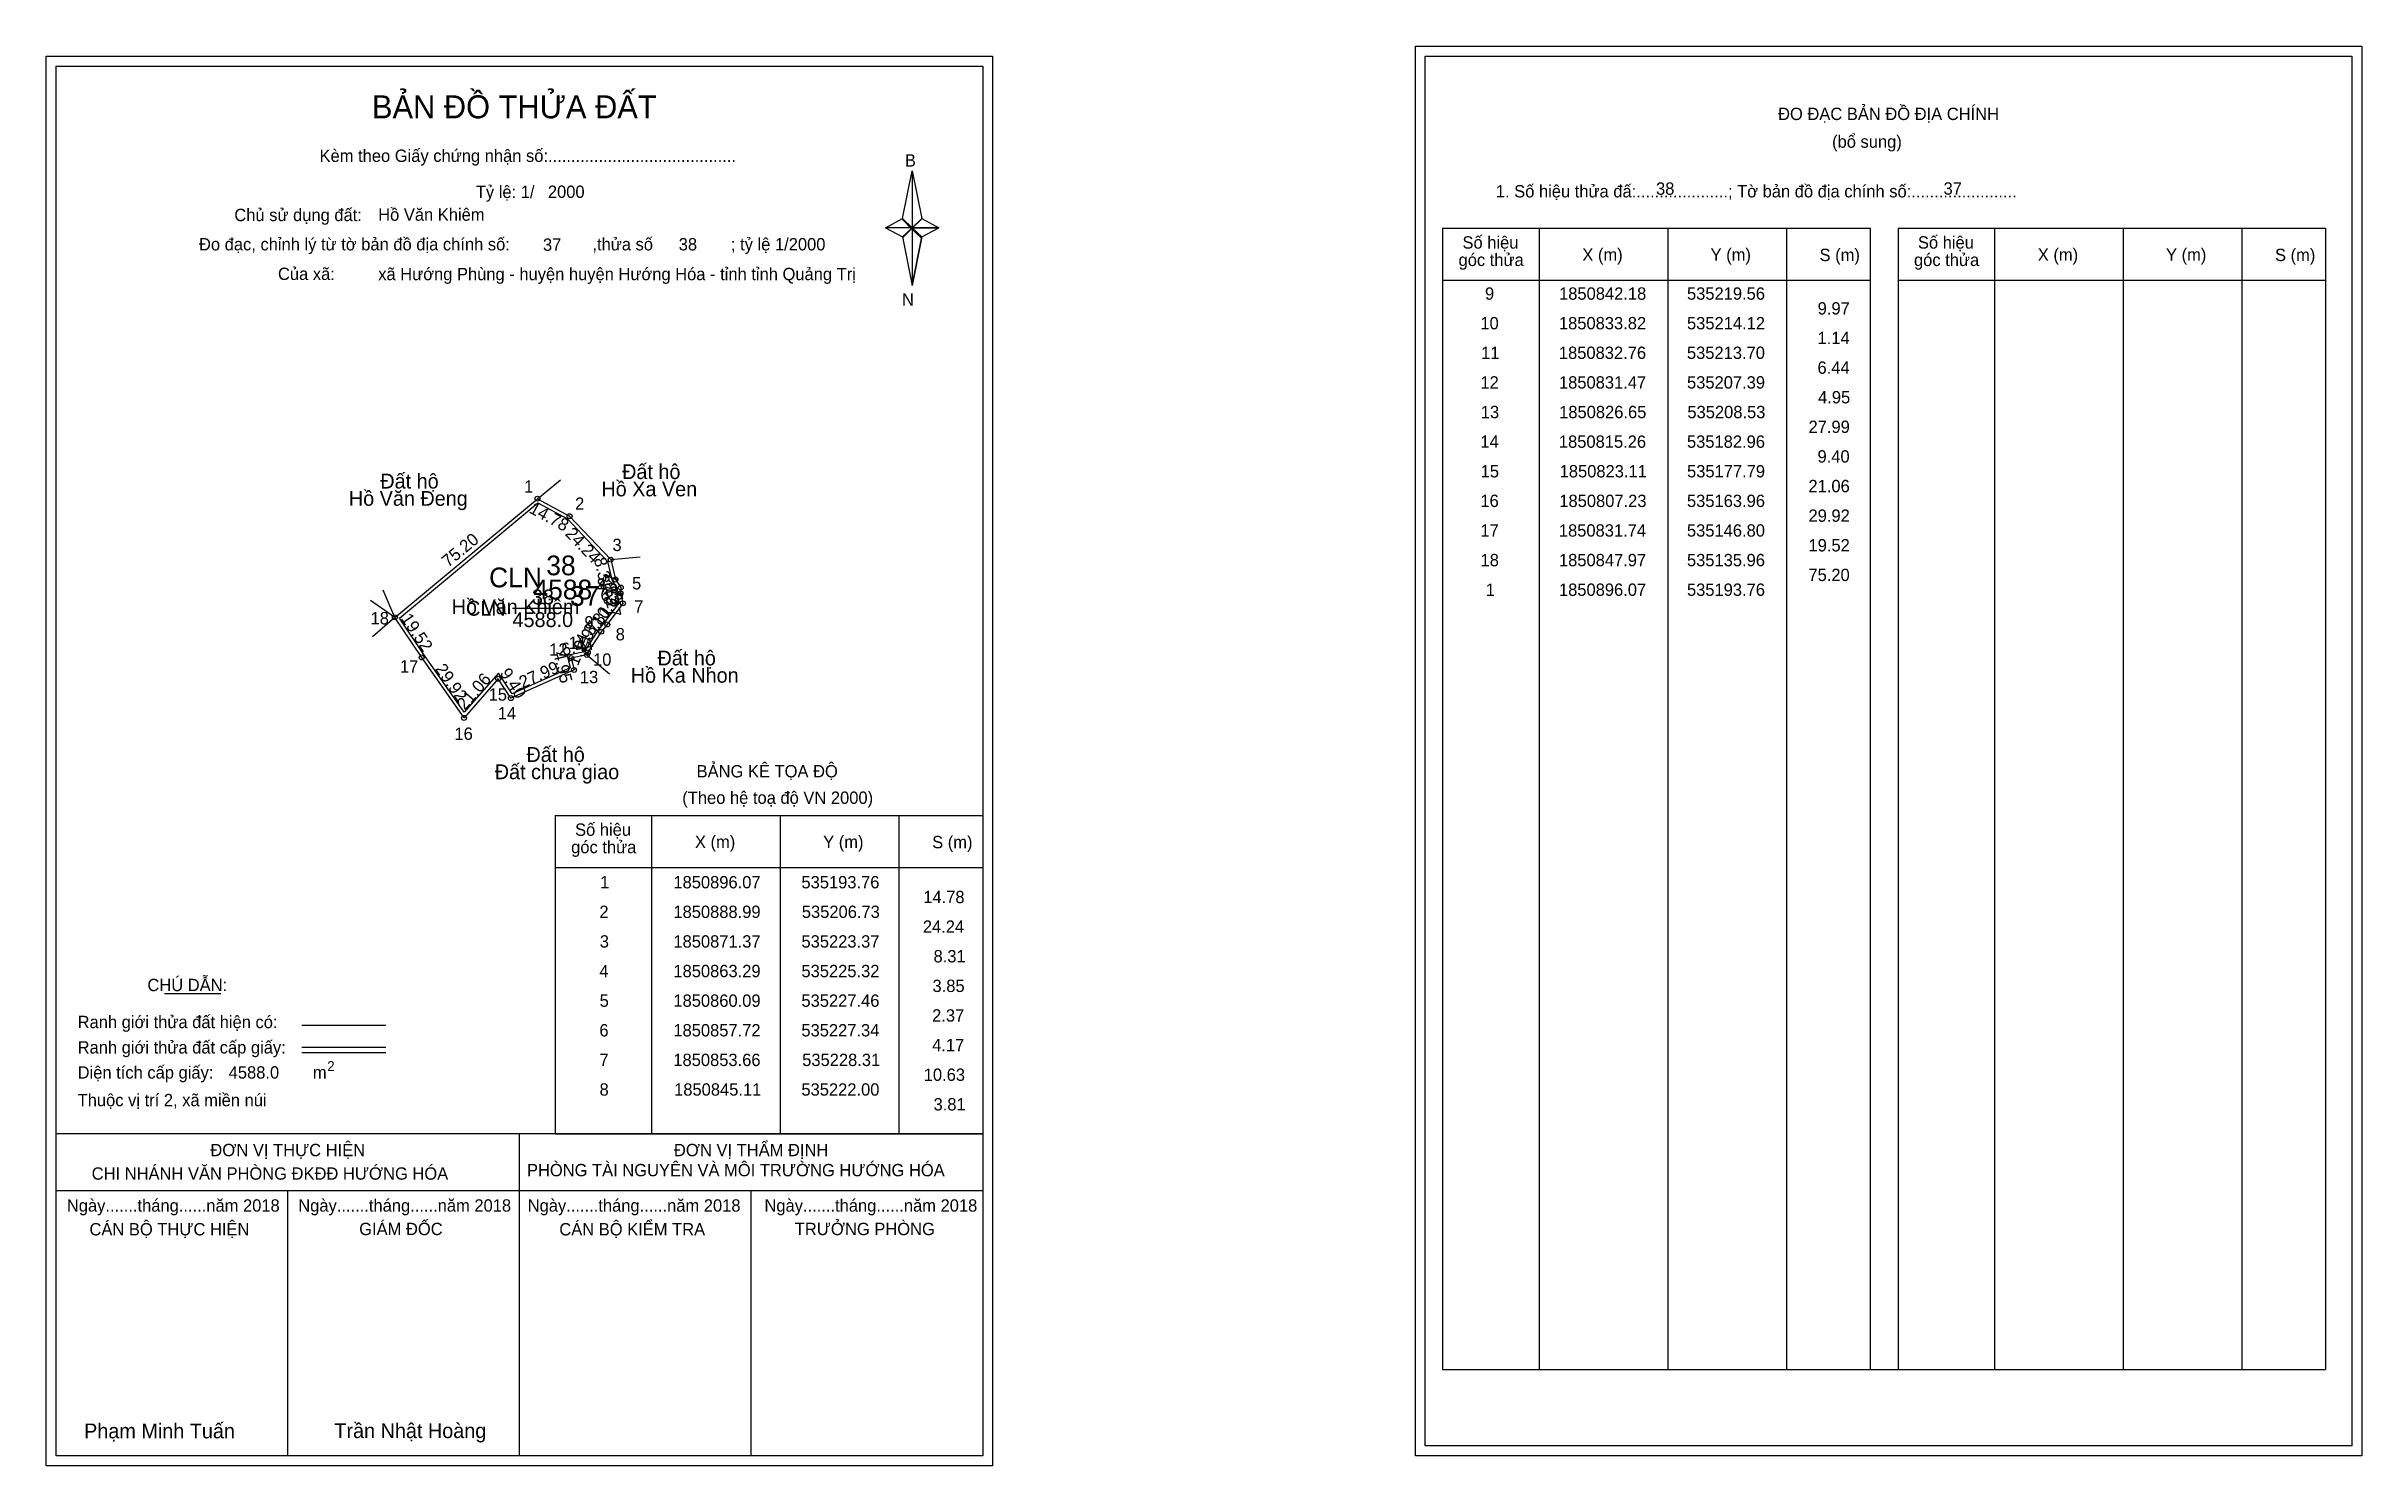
# Model space of a CAD drawing. Extents: x 534995 to 535933, y 1850504 to 1851079.
import ezdxf

# ---------------------------------------------------------------- set-up
doc = ezdxf.new("R2010")
doc.units = 0
for name, color, linetype in [('Level 1', 7, 'Continuous'), ('Level 10', 7, 'Continuous'), ('Level 11', 7, 'Continuous'), ('Level 13', 7, 'Continuous'), ('Level 2', 7, 'Continuous'), ('Level 27', 7, 'Continuous'), ('Level 3', 7, 'Continuous'), ('Level 36', 7, 'Continuous'), ('Level 4', 7, 'Continuous'), ('Level 49', 7, 'Continuous'), ('Level 5', 7, 'Continuous'), ('Level 53', 7, 'Continuous'), ('Level 55', 7, 'Continuous'), ('Level 6', 7, 'Continuous'), ('Level 63', 7, 'Continuous'), ('Level 7', 7, 'Continuous'), ('Level 9', 7, 'Continuous')]:
    doc.layers.add(name, color=color, linetype=linetype)

msp = doc.modelspace()

# ---------------------------------------------------------------- linework, layer by layer
at = {"layer": 'Level 1'}
for p, q in [((535553.37, 1851075.38), (535553.37, 1851075.38)), ((534998.73, 1851071.38), (534998.73, 1851071.38)), ((535341.57, 1851009.61), (535345.51, 1851028.89)), ((535345.51, 1851028.89), (535345.51, 1851005.84)), ((535345.51, 1851028.89), (535349.44, 1851009.61)), ((535334.68, 1851005.84), (535341.57, 1851009.61)), ((535341.57, 1851009.61), (535345.51, 1851005.84)), ((535345.21, 1851005.41), (535341.57, 1851009.17)), ((535349.15, 1851009.17), (535345.21, 1851005.41)), ((535345.21, 1851005.41), (535349.15, 1851009.17)), ((535349.44, 1851009.61), (535345.51, 1851005.84)), ((535345.51, 1851005.84), (535341.57, 1851002.16)), ((535345.21, 1851005.41), (535341.57, 1851001.72)), ((535341.57, 1851001.72), (535345.21, 1851005.41)), ((535341.57, 1851002.16), (535345.51, 1850982.44)), ((535349.15, 1851001.72), (535345.21, 1851005.41)), ((535345.51, 1851005.84), (535345.51, 1850982.44)), ((535345.51, 1851005.84), (535356.33, 1851005.84)), ((535345.51, 1851005.84), (535349.44, 1851002.16)), ((535349.44, 1851002.16), (535345.51, 1850982.44)), ((535349.44, 1851002.16), (535356.33, 1851005.84)), ((535560.44, 1851005.67), (535733.64, 1851005.67)), ((535599.62, 1850543.14), (535599.62, 1851005.67)), ((535651.76, 1850543.14), (535651.76, 1851005.67)), ((535699.71, 1851005.67), (535699.71, 1850543.14)), ((535733.64, 1851005.67), (535733.64, 1850543.14)), ((535744.95, 1851005.67), (535918.16, 1851005.67)), ((535784.13, 1850543.14), (535784.13, 1851005.67)), ((535836.28, 1850543.14), (535836.28, 1851005.67)), ((535884.22, 1851005.67), (535884.22, 1850543.14)), ((535918.16, 1851005.67), (535918.16, 1850543.14)), ((535560.44, 1850984.61), (535733.64, 1850984.61)), ((535744.95, 1850984.61), (535918.16, 1850984.61)), ((535200.92, 1850767.72), (535374.12, 1850767.72)), ((535240.1, 1850638.67), (535240.1, 1850767.72)), ((535292.24, 1850638.67), (535292.24, 1850767.72)), ((535340.18, 1850767.72), (535340.18, 1850638.67)), ((535200.92, 1850746.67), (535374.12, 1850746.67)), ((535042.56, 1850695.51), (535065.37, 1850695.51)), ((535098.29, 1850682.7), (535132.32, 1850682.7)), ((535098.29, 1850673.8), (535132.32, 1850673.8)), ((535098.29, 1850671.61), (535132.32, 1850671.61)), ((535212.38, 1850638.67), (534998.72, 1850638.67)), ((535374.12, 1850638.67), (535164.44, 1850638.67)), ((535186.42, 1850508.23), (535186.42, 1850638.67)), ((535200.92, 1850638.67), (535374.12, 1850638.67)), ((535374.12, 1850615.57), (534998.72, 1850615.57)), ((535092.57, 1850508.23), (535092.57, 1850615.57)), ((535280.27, 1850508.23), (535280.27, 1850615.57)), ((535560.44, 1850543.14), (535918.16, 1850543.14)), ((535928.77, 1850512.23), (535928.77, 1850512.23)), ((535374.12, 1850508.23), (535374.12, 1850508.23))]:
    msp.add_line(p, q, dxfattribs=at)
for points in [[(535341.57, 1851009.61), (535345.51, 1851028.89), (535345.51, 1851005.84)], [(535345.51, 1851005.84), (535349.44, 1851009.61), (535356.33, 1851005.84)], [(535334.68, 1851005.84), (535341.57, 1851002.16), (535345.51, 1851005.84)], [(535345.51, 1851005.84), (535345.51, 1850982.44), (535349.44, 1851002.16)]]:
    msp.add_lwpolyline(points, close=True, dxfattribs=at)
at = {"layer": 'Level 10'}
for p, q in [((535228.31, 1850853.66), (535222, 1850845.11)), ((535208.53, 1850826.65), (535182.96, 1850815.26))]:
    msp.add_line(p, q, dxfattribs=at)
for points in [[(535135.96, 1850847.97), (535193.76, 1850896.07), (535206.73, 1850888.99), (535223.37, 1850871.37), (535225.32, 1850863.29), (535227.46, 1850860.09), (535227.34, 1850857.72), (535228.31, 1850853.66), (535222, 1850845.11), (535219.56, 1850842.18), (535214.12, 1850833.82), (535213.7, 1850832.76), (535207.39, 1850831.47), (535208.53, 1850826.65), (535182.96, 1850815.26), (535177.79, 1850823.11), (535163.96, 1850807.23), (535146.8, 1850831.74)], [(535137.82, 1850847.7), (535193.92, 1850894.39), (535205.86, 1850887.87), (535222.1, 1850870.68), (535224.02, 1850862.72), (535226.04, 1850859.7), (535225.93, 1850857.59), (535226.8, 1850853.97), (535220.9, 1850845.97), (535218.43, 1850843.01), (535212.87, 1850834.47), (535212.68, 1850833.98), (535205.7, 1850832.55), (535206.9, 1850827.46), (535183.48, 1850817.02), (535177.95, 1850825.42), (535164.08, 1850809.5), (535147.96, 1850832.53)]]:
    msp.add_lwpolyline(points, close=True, dxfattribs=at)
at = {"layer": 'Level 11'}
for centre in [(535193.76, 1850896.07), (535206.73, 1850888.99), (535223.37, 1850871.37), (535225.32, 1850863.29), (535227.34, 1850857.72), (535227.46, 1850860.09), (535228.31, 1850853.66), (535135.96, 1850847.97), (535135.96, 1850847.97), (535219.56, 1850842.18), (535222, 1850845.11), (535146.8, 1850831.74), (535207.39, 1850831.47), (535213.7, 1850832.76), (535214.12, 1850833.82), (535177.79, 1850823.11), (535208.53, 1850826.65), (535182.96, 1850815.26), (535163.96, 1850807.23)]:
    msp.add_circle(centre, 1, dxfattribs=at)
at = {"layer": 'Level 27'}
for p, q in [((535193.76, 1850896.07), (535202.99, 1850903.74)), ((535223.37, 1850871.37), (535235.32, 1850872.44)), ((535135.96, 1850847.97), (535131.17, 1850858.97)), ((535135.96, 1850847.97), (535126.12, 1850854.84)), ((535135.96, 1850847.97), (535126.89, 1850840.11)), ((535213.7, 1850832.76), (535222.94, 1850825.11))]:
    msp.add_line(p, q, dxfattribs=at)
at = {"layer": 'Level 3'}
for p, q in [((535560.44, 1851005.67), (535560.44, 1850543.14)), ((535744.95, 1851005.67), (535744.95, 1850543.14)), ((535200.92, 1850767.72), (535200.92, 1850638.67))]:
    msp.add_line(p, q, dxfattribs=at)
at = {"layer": 'Level 63'}
for points in [[(534994.72, 1851075.38), (535378.12, 1851075.38), (535378.12, 1850504.23), (534994.72, 1850504.23)], [(535549.38, 1851079.38), (535932.78, 1851079.38), (535932.78, 1850508.23), (535549.38, 1850508.23)], [(535553.38, 1851075.38), (535928.78, 1851075.38), (535928.78, 1850512.23), (535553.38, 1850512.23)], [(534998.72, 1851071.38), (535374.12, 1851071.38), (535374.12, 1850508.23), (534998.72, 1850508.23)]]:
    msp.add_lwpolyline(points, close=True, dxfattribs=at)
at = {"layer": 'Level 9'}
msp.add_line((535183.6, 1850851.65), (535207.68, 1850851.65), dxfattribs=at)

# ---------------------------------------------------------------- texts
at = {"layer": 'Level 1'}
for s, height, p in [('BẢN ĐỒ THỬA ĐẤT', 9.3313, (535126.66, 1851050.19)), ('ĐO ĐẠC BẢN ĐỒ ĐỊA CHÍNH', 5, (535696.33, 1851049.5)), ('Kèm theo Giấy chứng nhận số:.........................................', 5, (535105.42, 1851032.53)), ('(bổ sung)', 5, (535718.21, 1851038.26)), ('B', 5, (535342.59, 1851030.65)), ('1. Số hiệu thửa đấ:....................; Tờ bản đồ địa chính số:.......................', 5, (535581.99, 1851018.14)), ('Chủ sử dụng đất:', 5, (535070.9, 1851008.54)), ('Đo đạc, chỉnh lý từ tờ bản đồ địa chính số:                  ,thửa số                 ; tỷ lệ 1/2000', 5, (535056.59, 1850996.68)), ('Số hiệu', 5, (535568.47, 1850997.4)), ('Số hiệu', 5, (535752.99, 1850997.4)), ('Của xã:', 5, (535088.58, 1850984.68)), ('góc thửa', 5, (535566.88, 1850990.34)), ('X (m)', 5, (535617.03, 1850992.45)), ('Y (m)', 5, (535668.99, 1850992.45)), ('S (m)', 5, (535713.14, 1850992.35)), ('góc thửa', 5, (535751.4, 1850990.34)), ('X (m)', 5, (535801.55, 1850992.45)), ('Y (m)', 5, (535853.5, 1850992.45)), ('S (m)', 5, (535897.66, 1850992.35)), ('N', 5, (535341.39, 1850974.31)), ('BẢNG KÊ TỌA ĐỘ', 5, (535258.18, 1850783.13)), ('(Theo hệ toạ độ VN 2000)', 5, (535252.38, 1850772.41)), ('Số hiệu', 5, (535208.95, 1850759.46)), ('góc thửa', 5, (535207.36, 1850752.4)), ('X (m)', 5, (535257.51, 1850754.51)), ('Y (m)', 5, (535309.46, 1850754.51)), ('S (m)', 5, (535353.62, 1850754.41)), ('CHÚ DẪN:', 5, (535035.68, 1850696.52)), ('Ranh giới thửa đất hiện có:', 5, (535007.42, 1850681.52)), ('Ranh giới thửa đất cấp giấy:', 5, (535007.42, 1850671.24)), ('Diện tích cấp giấy:', 5, (535007.42, 1850661.08)), ('m', 5, (535102.73, 1850661.12)), ('2', 4, (535108.53, 1850664.14)), ('Thuộc vị trí 2, xã miền núi', 5, (535007.42, 1850649.88)), ('ĐƠN VỊ THỰC HIỆN', 5, (535061.19, 1850629.64)), ('ĐƠN VỊ THẨM ĐỊNH', 5, (535249, 1850629.64)), ('CHI NHÁNH VĂN PHÒNG ĐKĐĐ HƯỚNG HÓA', 5, (535013.11, 1850620.12)), ('PHÒNG TÀI NGUYÊN VÀ MÔI TRƯỜNG HƯỚNG HÓA', 5, (535189.45, 1850621.5)), ('Ngày.......tháng......năm 2018', 5, (535003.06, 1850607.17)), ('Ngày.......tháng......năm 2018', 5, (535096.8, 1850607.17)), ('Ngày.......tháng......năm 2018', 5, (535189.75, 1850607.17)), ('Ngày.......tháng......năm 2018', 5, (535285.67, 1850607.17)), ('CÁN BỘ THỰC HIỆN', 5, (535012.22, 1850597.54)), ('GIÁM ĐỐC', 5, (535121.49, 1850597.66)), ('CÁN BỘ KIỂM TRA', 5, (535202.57, 1850597.54)), ('TRƯỞNG PHÒNG', 5, (535297.95, 1850597.66)), ('Phạm Minh Tuấn', 6, (535010.04, 1850515.31)), ('Trần Nhật Hoàng', 6, (535111.43, 1850515.41))]:
    msp.add_text(s, height=height, dxfattribs=at).set_placement(p)
at = {"layer": 'Level 11'}
msp.add_text('Tỷ lệ: 1/', height=5, dxfattribs=at).set_placement((535168.74, 1851017.9))
at = {"layer": 'Level 13'}
for s, p in [('38', (535191.46, 1850853.25)), ('CLN', (535164.81, 1850848.65)), ('4588.0', (535183.61, 1850844.05))]:
    msp.add_text(s, height=6, dxfattribs=at).set_placement(p)
at = {"layer": 'Level 2'}
msp.add_text('Hồ Văn Khiêm', height=6, dxfattribs=at).set_placement((535158.96, 1850849.29))
at = {"layer": 'Level 3'}
msp.add_text('CLN ', height=8, dxfattribs=at).set_placement((535174.11, 1850860.15))
at = {"layer": 'Level 36'}
for s, p in [('Đất hộ', (535130.05, 1850900.19)), ('Đất hộ', (535227.99, 1850904.02)), ('Hồ Văn Đeng', (535117.3, 1850893.19)), ('Hồ Xa Ven', (535219.61, 1850897.02)), ('Đất hộ', (535242.34, 1850828.51)), ('Hồ Ka Nhon', (535231.5, 1850821.51)), ('Đất hộ', (535189.26, 1850789.4)), ('Đất chưa giao', (535176.4, 1850782.4))]:
    msp.add_text(s, height=6, dxfattribs=at).set_placement(p)
at = {"layer": 'Level 4'}
msp.add_text('38', height=8, dxfattribs=at).set_placement((535197.28, 1850865.04))
at = {"layer": 'Level 49'}
for s, rotation, p in [('14.78', 331.37097, (535189.97, 1850890.62)), ('75.20', 39.76655, (535157.55, 1850868.02)), ('24.24', 313.36151, (535204.63, 1850881.6)), ('8.31', 283.56812, (535216.52, 1850871.62)), ('10.63', 53.57224, (535219.12, 1850843.9)), ('3.85', 303.77263, (535217.45, 1850863.19)), ('2.37', 87.10142, (535225.48, 1850852.7)), ('4.17', 283.43701, (535219.94, 1850860.28)), ('19.52', 303.73892, (535138.18, 1850847.53)), ('3.81', 50.21367, (535215.7, 1850840.05)), ('1.14', 68.38522, (535210.09, 1850827.99)), ('9.97', 56.94723, (535212.06, 1850833.59)), ('4.95', 283.30676, (535200.11, 1850833.59)), ('6.44', 11.55419, (535204.02, 1850832.41)), ('29.92', 304.99673, (535152.01, 1850827.08)), ('21.06', 48.94717, (535164.3, 1850810.06)), ('9.40', 303.36885, (535178.23, 1850825.35)), ('27.99', 24.01029, (535187.65, 1850819.1))]:
    msp.add_text(s, height=5, rotation=rotation, dxfattribs=at).set_placement(p)
at = {"layer": 'Level 5'}
msp.add_text('4588', height=8, dxfattribs=at).set_placement((535192.07, 1850855.26))
at = {"layer": 'Level 53'}
for s, p in [('9', (535577.59, 1850976.69)), ('1850842.18', (535607.6, 1850976.69)), ('535219.56', (535659.42, 1850976.69)), ('9.97', (535712.38, 1850970.69)), ('10', (535575.72, 1850964.69)), ('1850833.82', (535607.55, 1850964.69)), ('535214.12', (535659.43, 1850964.69)), ('1.14', (535712.31, 1850958.69)), ('11', (535576.04, 1850952.69)), ('1850832.76', (535607.53, 1850952.69)), ('535213.70', (535659.41, 1850952.69)), ('12', (535575.74, 1850940.69)), ('1850831.47', (535607.56, 1850940.69)), ('535207.39', (535659.44, 1850940.69)), ('6.44', (535712.31, 1850946.69)), ('13', (535575.89, 1850928.69)), ('1850826.65', (535607.64, 1850928.69)), ('535208.53', (535659.59, 1850928.69)), ('4.95', (535712.54, 1850934.69)), ('27.99', (535708.67, 1850922.69)), ('14', (535575.71, 1850916.69)), ('1850815.26', (535607.53, 1850916.69)), ('535182.96', (535659.42, 1850916.69)), ('9.40', (535712.31, 1850910.69)), ('15', (535575.83, 1850904.69)), ('1850823.11', (535607.84, 1850904.69)), ('535177.79', (535659.44, 1850904.69)), ('16', (535575.73, 1850892.69)), ('1850807.23', (535607.7, 1850892.69)), ('535163.96', (535659.42, 1850892.69)), ('21.06', (535708.64, 1850898.69)), ('29.92', (535708.66, 1850886.69)), ('17', (535575.75, 1850880.69)), ('1850831.74', (535607.52, 1850880.69)), ('535146.80', (535659.41, 1850880.69)), ('19.52', (535708.66, 1850874.69)), ('18', (535575.79, 1850868.69)), ('1850847.97', (535607.56, 1850868.69)), ('535135.96', (535659.42, 1850868.69)), ('1', (535577.88, 1850856.69)), ('1850896.07', (535607.56, 1850856.69)), ('535193.76', (535659.42, 1850856.69)), ('75.20', (535708.62, 1850862.69)), ('1', (535219.11, 1850738.17)), ('1850896.07', (535248.78, 1850738.17)), ('535193.76', (535300.65, 1850738.17)), ('14.78', (535350.01, 1850732.17)), ('2', (535218.81, 1850726.17)), ('1850888.99', (535248.78, 1850726.17)), ('535206.73', (535300.81, 1850726.17)), ('3', (535218.97, 1850714.17)), ('1850871.37', (535248.78, 1850714.17)), ('535223.37', (535300.67, 1850714.17)), ('24.24', (535349.84, 1850720.17)), ('8.31', (535354.18, 1850708.17)), ('4', (535218.79, 1850702.17)), ('1850863.29', (535248.78, 1850702.17)), ('535225.32', (535300.66, 1850702.17)), ('3.85', (535353.76, 1850696.17)), ('5', (535218.9, 1850690.17)), ('1850860.09', (535248.78, 1850690.17)), ('535227.46', (535300.65, 1850690.17)), ('6', (535218.8, 1850678.17)), ('1850857.72', (535248.77, 1850678.17)), ('535227.34', (535300.63, 1850678.17)), ('2.37', (535353.61, 1850684.17)), ('7', (535218.82, 1850666.17)), ('1850853.66', (535248.76, 1850666.17)), ('535228.31', (535300.96, 1850666.17)), ('4.17', (535353.61, 1850672.17)), ('10.63', (535350.2, 1850660.17)), ('8', (535218.87, 1850654.17)), ('1850845.11', (535249.07, 1850654.17)), ('535222.00', (535300.64, 1850654.17)), ('3.81', (535354.18, 1850648.17))]:
    msp.add_text(s, height=5, dxfattribs=at).set_placement(p)
at = {"layer": 'Level 55'}
for s, height, p in [('266', 0.22, (535193.52, 1850895.85)), ('1', 0.8, (535193.54, 1850896.07)), ('21', 0.22, (535193.62, 1850895.85)), ('21', 0.22, (535193.62, 1850895.85)), ('2', 0.8, (535206.46, 1850888.99)), ('266', 0.22, (535206.49, 1850888.77)), ('266', 0.22, (535223.13, 1850871.15)), ('3', 0.8, (535223.12, 1850871.37)), ('0', 0.22, (535223.29, 1850871.15)), ('4', 0.8, (535225.04, 1850863.29)), ('0', 0.22, (535225.24, 1850863.07)), ('6', 0.8, (535227.07, 1850857.72)), ('5', 0.8, (535227.2, 1850860.09)), ('0', 0.22, (535227.38, 1850859.87)), ('0', 0.22, (535227.26, 1850857.5)), ('7', 0.8, (535228.04, 1850853.66)), ('0', 0.22, (535228.23, 1850853.44)), ('18', 0.8, (535135.4, 1850847.97)), ('21', 0.22, (535135.82, 1850847.75)), ('21', 0.22, (535135.82, 1850847.75)), ('0', 0.22, (535135.88, 1850847.75)), ('0', 0.22, (535135.88, 1850847.75)), ('9', 0.8, (535219.29, 1850842.18)), ('0', 0.22, (535219.48, 1850841.96)), ('8', 0.8, (535221.74, 1850845.11)), ('0', 0.22, (535221.92, 1850844.89)), ('17', 0.8, (535146.24, 1850831.74)), ('0', 0.22, (535146.72, 1850831.52)), ('0', 0.22, (535146.72, 1850831.52)), ('12', 0.8, (535206.82, 1850831.47)), ('0', 0.22, (535207.31, 1850831.25)), ('0', 0.22, (535207.31, 1850831.25)), ('11', 0.8, (535213.18, 1850832.76)), ('10', 0.8, (535213.55, 1850833.82)), ('0', 0.22, (535213.62, 1850832.54)), ('0', 0.22, (535213.62, 1850832.54)), ('0', 0.22, (535213.62, 1850832.54)), ('0', 0.22, (535214.04, 1850833.6)), ('15', 0.8, (535177.24, 1850823.11)), ('0', 0.22, (535177.71, 1850822.89)), ('0', 0.22, (535177.71, 1850822.89)), ('13', 0.8, (535207.99, 1850826.65)), ('0', 0.22, (535208.45, 1850826.43)), ('0', 0.22, (535208.45, 1850826.43)), ('14', 0.8, (535182.39, 1850815.26)), ('0', 0.22, (535182.88, 1850815.04)), ('0', 0.22, (535182.88, 1850815.04)), ('16', 0.8, (535163.39, 1850807.23)), ('0', 0.22, (535163.88, 1850807.01)), ('0', 0.22, (535163.88, 1850807.01))]:
    msp.add_text(s, height=height, dxfattribs=at).set_placement(p)
at = {"layer": 'Level 6'}
for s, p in [('2000', (535197.93, 1851017.94)), ('38', (535646.89, 1851019.22)), ('37', (535763.38, 1851019.26)), ('Hồ Văn Khiêm', (535129.17, 1851008.68)), ('37', (535195.94, 1850996.5)), ('38', (535250.94, 1850996.66)), ('xã Hướng Phùng - huyện huyện Hướng Hóa - tỉnh tỉnh Quảng Trị', (535129.2, 1850984.6)), ('4588.0', (535068.61, 1850661.09))]:
    msp.add_text(s, height=5, dxfattribs=at).set_placement(p)
at = {"layer": 'Level 7'}
msp.add_text('37', height=8, dxfattribs=at).set_placement((535206.88, 1850852.65))
at = {"layer": 'Level 9'}
for s, p in [('1', (535188.27, 1850898.49)), ('2', (535208.94, 1850891.56)), ('3', (535224.1, 1850874.85)), ('4', (535217.74, 1850858.22)), ('6', (535219.26, 1850854.63)), ('5', (535232.03, 1850859.29)), ('18', (535126.09, 1850845.13)), ('7', (535232.9, 1850849.88)), ('11', (535206.35, 1850835.16)), ('9', (535212.72, 1850843.48)), ('8', (535225.4, 1850838.66)), ('17', (535137.99, 1850825.63)), ('12', (535198.46, 1850832.42)), ('10', (535216.24, 1850828.38)), ('13', (535210.88, 1850821.31)), ('15', (535173.91, 1850814.22)), ('14', (535177.6, 1850806.62)), ('16', (535160.07, 1850798.34))]:
    msp.add_text(s, height=5, dxfattribs=at).set_placement(p)

doc.saveas('drawing.dxf')
